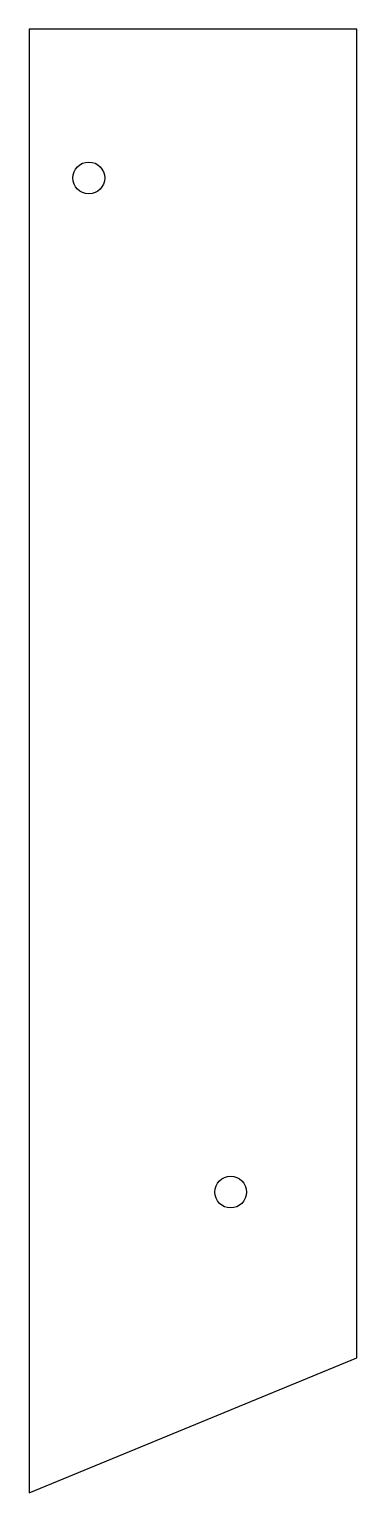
# Model space of a CAD drawing. Header units: millimetres. Extents: x 44 to 78, y 23 to 171.
import ezdxf

# ---------------------------------------------------------------- set-up
doc = ezdxf.new("R2010")
doc.units = ezdxf.units.MM

msp = doc.modelspace()

# ---------------------------------------------------------------- linework, layer by layer
for p, q in [((44.5, 171), (44.5, 23.34)), ((77.5, 171), (44.5, 171)), ((77.5, 36.94), (77.5, 171)), ((44.5, 23.34), (77.5, 36.94))]:
    msp.add_line(p, q)
for centre in [(50.5, 156), (64.8, 53.67)]:
    msp.add_circle(centre, 1.6)

doc.saveas('drawing.dxf')
